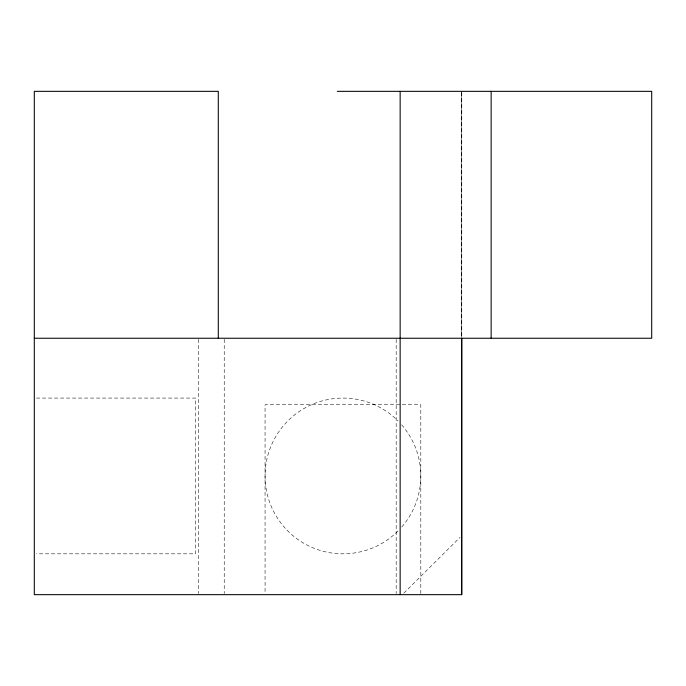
<?xml version="1.0" encoding="UTF-8"?>
<svg xmlns="http://www.w3.org/2000/svg" width="686" height="686" viewBox="0 0 686 686"><rect width="100%" height="100%" fill="white"/><g stroke="black" fill="none" stroke-linecap="round" stroke-linejoin="round"><path stroke-width="0.51" stroke-dasharray="3.43 2.57" d="M461.772 91.341L461.644 337.186L461.644 92.413M403.814 593.15L460.117 537.292M36.435 398.077L195.742 398.077L195.742 553.825L36.435 553.825M461.772 92.413L461.772 337.186M420.81 593.587L420.81 404.731L265.062 404.731L265.062 593.587M396.182 339.321L396.182 593.587M224.228 339.321L224.228 593.587M198.7 339.321L198.7 593.587M401.644 424.797A77.87 77.87 0 0 1 401.644 527.114M398 531.015A77.87 77.87 0 0 1 287.871 531.015A77.87 77.87 0 0 1 287.871 420.887A77.87 77.87 0 0 1 398 420.887"/><path stroke-width="1.03" d="M337.298 91.341L651.7 91.341L651.7 338.249L34.3 338.249M491.142 91.341L491.142 338.249M461.772 338.249L461.772 594.659L34.3 594.659L34.3 91.341L218.294 91.341L218.294 338.249M461.644 338.249L461.644 594.659M400.152 91.341L400.152 594.659"/></g></svg>
